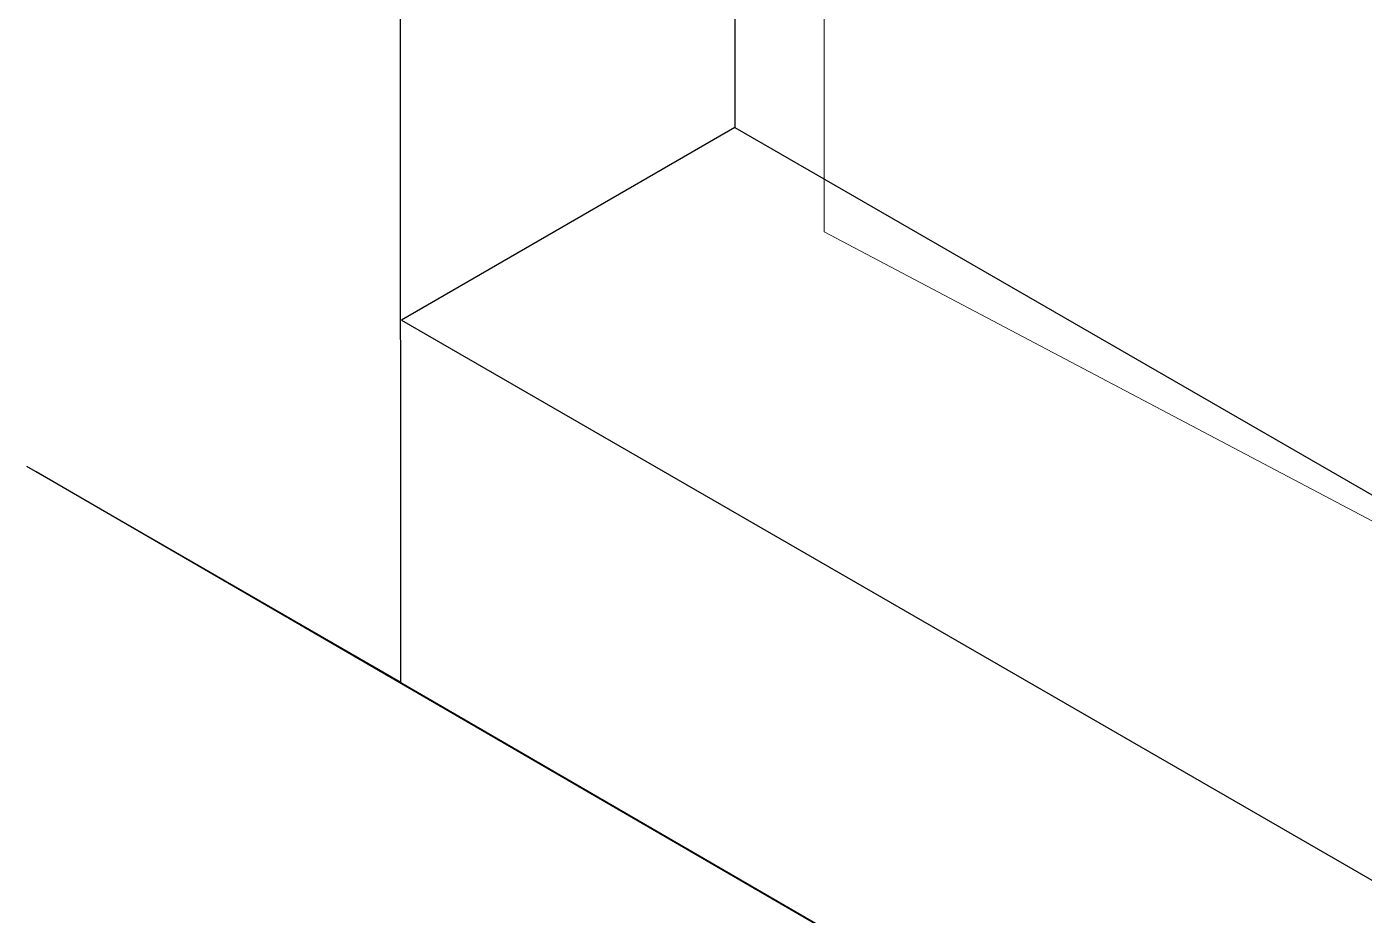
# Model space of a CAD drawing. Header units: inches. Extents: x -17.6 to 82.3, y -15.1 to 23.2.
# Drawn here: x 69.7049 to 70.075, y 10.476 to 10.7218 of the extents above; entities that cross this region are included whole.
import ezdxf

# ---------------------------------------------------------------- set-up
doc = ezdxf.new("R2010")
doc.units = ezdxf.units.IN
doc.header["$MEASUREMENT"] = 0
for name, color, linetype, lineweight in [('.ATI-DETAIL', 7, 'Continuous', 0), ('G-ANNO-TTLB', 7, 'Continuous', 0), ('TYVEK', 7, 'Continuous', 0)]:
    doc.layers.add(name, color=color, linetype=linetype, lineweight=lineweight)

# ---------------------------------------------------------------- blocks, each defined once
blk = doc.blocks.new('Block_252')
at = {"layer": 'TYVEK', "color": 1, "lineweight": 25, "true_color": 0xff0000}
for p, q in [((69.80705, 13.72821), (69.80834, 10.54048)), ((69.89937, 12.63066), (69.90089, 10.69394)), ((69.90089, 10.69394), (69.80858, 10.64065)), ((69.90089, 10.69394), (70.37349, 10.42137)), ((69.80858, 10.64065), (70.37363, 10.31442)), ((69.80834, 10.54048), (69.70499, 10.60015)), ((69.80561, 10.54206), (70.3731, 10.2127))]:
    blk.add_line(p, q, dxfattribs=at)

msp = doc.modelspace()

# ---------------------------------------------------------------- hatches: boundary and pattern name
at = {"layer": 'G-ANNO-TTLB', "true_color": 0xff00ff, "transparency": 33554687}
h = msp.add_hatch(color=6, dxfattribs=at)
edge = h.paths.add_edge_path()
edge.add_spline(control_points=[(77.90202, -11.06099), (77.90202, -11.06099), (37.21427, -11.06099), (37.21427, -11.06099), (37.21427, -11.06099), (37.21427, 23.06401), (37.21427, 23.06401), (37.21427, 23.06401), (77.90202, 23.06401), (77.90202, 23.06401), (77.90202, 23.06401), (77.90202, -11.06099), (77.90202, -11.06099)], knot_values=[0, 0, 0, 0, 1, 1, 1, 2, 2, 2, 3, 3, 3, 4, 4, 4, 4], degree=3, periodic=0)
edge = h.paths.add_edge_path()
edge.add_spline(control_points=[(37.33927, 22.93901), (37.33927, 22.93901), (37.33927, -10.93599), (37.33927, -10.93599), (37.33927, -10.93599), (77.77702, -10.93599), (77.77702, -10.93599), (77.77702, -10.93599), (77.77702, 22.93901), (77.77702, 22.93901), (77.77702, 22.93901), (37.33927, 22.93901), (37.33927, 22.93901)], knot_values=[0, 0, 0, 0, 1, 1, 1, 2, 2, 2, 3, 3, 3, 4, 4, 4, 4], degree=3, periodic=0)
edge.add_line((37.33927, 22.93901), (37.33927, 22.93901))

# ---------------------------------------------------------------- linework, layer by layer
at = {"layer": '.ATI-DETAIL'}
msp.add_lwpolyline([(70.38716, 12.36144), (69.92559, 12.605), (69.92559, 10.66508), (70.38716, 10.42152), (70.38716, 12.36144)], dxfattribs=at)
at = {"layer": 'G-ANNO-TTLB'}
for points in [[(77.90202, -11.06099), (77.90202, -11.06099), (37.21427, -11.06099), (37.21427, -11.06099), (37.21427, -11.06099), (37.21427, 23.06401), (37.21427, 23.06401), (37.21427, 23.06401), (77.90202, 23.06401), (77.90202, 23.06401), (77.90202, 23.06401), (77.90202, -11.06099), (77.90202, -11.06099)], [(37.33927, 22.93901), (37.33927, 22.93901), (37.33927, -10.93599), (37.33927, -10.93599), (37.33927, -10.93599), (77.77702, -10.93599), (77.77702, -10.93599), (77.77702, -10.93599), (77.77702, 22.93901), (77.77702, 22.93901), (77.77702, 22.93901), (37.33927, 22.93901), (37.33927, 22.93901)]]:
    msp.add_open_spline(points, degree=3, knots=[0, 0, 0, 0, 1, 1, 1, 2, 2, 2, 3, 3, 3, 4, 4, 4, 4], dxfattribs=at)
at = {"layer": 'TYVEK', "color": 4, "lineweight": 25, "true_color": 0x00ffff}
msp.add_line((69.70756, 10.59877), (71.76848, 9.40301), dxfattribs=at)

# ---------------------------------------------------------------- block references
at = {"layer": 'TYVEK'}
msp.add_blockref('Block_252', (0, 0), dxfattribs=at)

doc.saveas('drawing.dxf')
